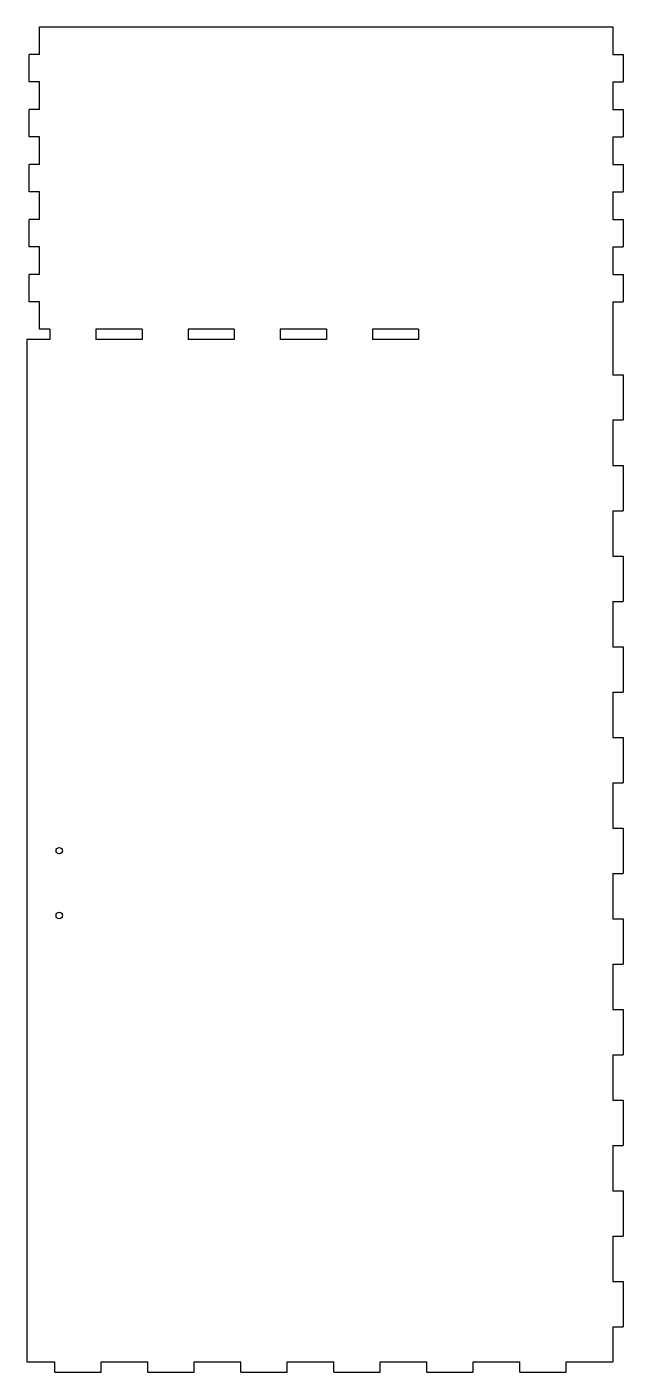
# Model space of a CAD drawing. Extents: x -24 to 252, y -241 to 381.
import ezdxf

# ---------------------------------------------------------------- set-up
doc = ezdxf.new("R2010")
doc.units = 0
doc.layers.add('VISIBLE', color=7, linetype='CONTINUOUS')

msp = doc.modelspace()

# ---------------------------------------------------------------- linework, layer by layer
at = {"layer": 'VISIBLE'}
for p, q in [((-17.82, 381.36), (247.65, 381.36)), ((-17.82, 368.64), (-17.82, 381.36)), ((247.65, 381.36), (247.65, 368.64)), ((-17.82, 368.64), (-22.59, 368.64)), ((-22.59, 355.91), (-22.59, 368.64)), ((247.65, 368.64), (252.41, 368.64)), ((252.41, 368.64), (252.41, 355.91)), ((-17.82, 355.91), (-22.59, 355.91)), ((-17.82, 343.18), (-17.82, 355.91)), ((247.65, 355.91), (247.65, 343.18)), ((247.65, 355.91), (252.41, 355.91)), ((-17.82, 343.18), (-22.59, 343.18)), ((-22.59, 330.45), (-22.59, 343.18)), ((247.65, 343.18), (252.41, 343.18)), ((252.41, 343.18), (252.41, 330.45)), ((-17.82, 330.45), (-22.59, 330.45)), ((-17.82, 317.73), (-17.82, 330.45)), ((247.65, 330.45), (247.65, 317.73)), ((247.65, 330.45), (252.41, 330.45)), ((-17.82, 317.73), (-22.59, 317.73)), ((-22.59, 305), (-22.59, 317.73)), ((247.65, 317.73), (252.41, 317.73)), ((252.41, 317.73), (252.41, 305)), ((-17.82, 305), (-22.59, 305)), ((-17.82, 292.27), (-17.82, 305)), ((247.65, 305), (247.65, 292.27)), ((247.65, 305), (252.41, 305)), ((-17.82, 292.27), (-22.59, 292.27)), ((-22.59, 279.54), (-22.59, 292.27)), ((247.65, 292.27), (252.41, 292.27)), ((252.41, 292.27), (252.41, 279.54)), ((-17.82, 279.54), (-22.59, 279.54)), ((-17.82, 266.82), (-17.82, 279.54)), ((247.65, 279.54), (247.65, 266.82)), ((247.65, 279.54), (252.41, 279.54)), ((-17.82, 266.82), (-22.59, 266.82)), ((-22.59, 254.09), (-22.59, 266.82)), ((247.65, 266.82), (252.41, 266.82)), ((252.41, 266.82), (252.41, 254.09)), ((-17.82, 254.09), (-22.59, 254.09)), ((-17.82, 241.36), (-17.82, 254.09)), ((247.65, 254.09), (247.65, 220.37)), ((247.65, 254.09), (252.41, 254.09)), ((-13, 241.36), (-17.82, 241.36)), ((-13, 241.36), (-13, 236.6)), ((29.66, 241.36), (8.33, 241.36)), ((8.33, 241.36), (8.33, 236.6)), ((29.66, 241.36), (29.66, 236.6)), ((72.32, 241.36), (50.99, 241.36)), ((50.99, 241.36), (50.99, 236.6)), ((72.32, 241.36), (72.32, 236.6)), ((114.99, 241.36), (93.66, 241.36)), ((93.66, 241.36), (93.66, 236.6)), ((114.99, 241.36), (114.99, 236.6)), ((157.65, 241.36), (136.32, 241.36)), ((136.32, 241.36), (136.32, 236.6)), ((157.65, 241.36), (157.65, 236.6)), ((-13, 236.6), (-23.67, 236.6)), ((-23.67, 236.6), (-23.67, -236.6)), ((29.66, 236.6), (8.33, 236.6)), ((72.32, 236.6), (50.99, 236.6)), ((114.99, 236.6), (93.66, 236.6)), ((157.65, 236.6), (136.32, 236.6)), ((247.65, 220.37), (252.41, 220.37)), ((252.41, 220.37), (252.41, 199.39)), ((247.65, 199.39), (247.65, 178.4)), ((247.65, 199.39), (252.41, 199.39)), ((247.65, 178.4), (252.41, 178.4)), ((252.41, 178.4), (252.41, 157.41)), ((247.65, 157.41), (247.65, 136.42)), ((247.65, 157.41), (252.41, 157.41)), ((247.65, 136.42), (252.41, 136.42)), ((252.41, 136.42), (252.41, 115.43)), ((247.65, 115.43), (247.65, 94.45)), ((247.65, 115.43), (252.41, 115.43)), ((247.65, 94.45), (252.41, 94.45)), ((252.41, 94.45), (252.41, 73.46)), ((247.65, 73.46), (247.65, 52.47)), ((247.65, 73.46), (252.41, 73.46)), ((247.65, 52.47), (252.41, 52.47)), ((252.41, 52.47), (252.41, 31.48)), ((247.65, 31.48), (247.65, 10.49)), ((247.65, 31.48), (252.41, 31.48)), ((247.65, 10.49), (252.41, 10.49)), ((252.41, 10.49), (252.41, -10.49)), ((247.65, -10.49), (247.65, -31.48)), ((247.65, -10.49), (252.41, -10.49)), ((247.65, -31.48), (252.41, -31.48)), ((252.41, -31.48), (252.41, -52.47)), ((247.65, -52.47), (247.65, -73.46)), ((247.65, -52.47), (252.41, -52.47)), ((247.65, -73.46), (252.41, -73.46)), ((252.41, -73.46), (252.41, -94.45)), ((247.65, -94.45), (247.65, -115.43)), ((247.65, -94.45), (252.41, -94.45)), ((247.65, -115.43), (252.41, -115.43)), ((252.41, -115.43), (252.41, -136.42)), ((247.65, -136.42), (247.65, -157.41)), ((247.65, -136.42), (252.41, -136.42)), ((247.65, -157.41), (252.41, -157.41)), ((252.41, -157.41), (252.41, -178.4)), ((247.65, -178.4), (247.65, -199.39)), ((247.65, -178.4), (252.41, -178.4)), ((247.65, -199.39), (252.41, -199.39)), ((252.41, -199.39), (252.41, -220.37)), ((247.65, -220.37), (247.65, -236.6)), ((247.65, -220.37), (252.41, -220.37)), ((-23.67, -236.6), (-10.77, -236.6)), ((-10.77, -241.36), (-10.77, -236.6)), ((10.77, -241.36), (10.77, -236.6)), ((10.77, -236.6), (32.3, -236.6)), ((32.3, -241.36), (32.3, -236.6)), ((53.84, -241.36), (53.84, -236.6)), ((53.84, -236.6), (75.37, -236.6)), ((75.37, -241.36), (75.37, -236.6)), ((96.91, -241.36), (96.91, -236.6)), ((96.91, -236.6), (118.44, -236.6)), ((118.44, -241.36), (118.44, -236.6)), ((139.98, -241.36), (139.98, -236.6)), ((139.98, -236.6), (161.51, -236.6)), ((161.51, -241.36), (161.51, -236.6)), ((183.05, -241.36), (183.05, -236.6)), ((183.05, -236.6), (204.58, -236.6)), ((204.58, -241.36), (204.58, -236.6)), ((226.12, -241.36), (226.12, -236.6)), ((226.12, -236.6), (247.65, -236.6)), ((-10.77, -241.36), (10.77, -241.36)), ((32.3, -241.36), (53.84, -241.36)), ((75.37, -241.36), (96.91, -241.36)), ((118.44, -241.36), (139.98, -241.36)), ((161.51, -241.36), (183.05, -241.36)), ((204.58, -241.36), (226.12, -241.36))]:
    msp.add_line(p, q, dxfattribs=at)
for centre in [(-8.67, 0.02), (-8.67, -29.98)]:
    msp.add_circle(centre, 1.5, dxfattribs=at)

doc.saveas('drawing.dxf')
